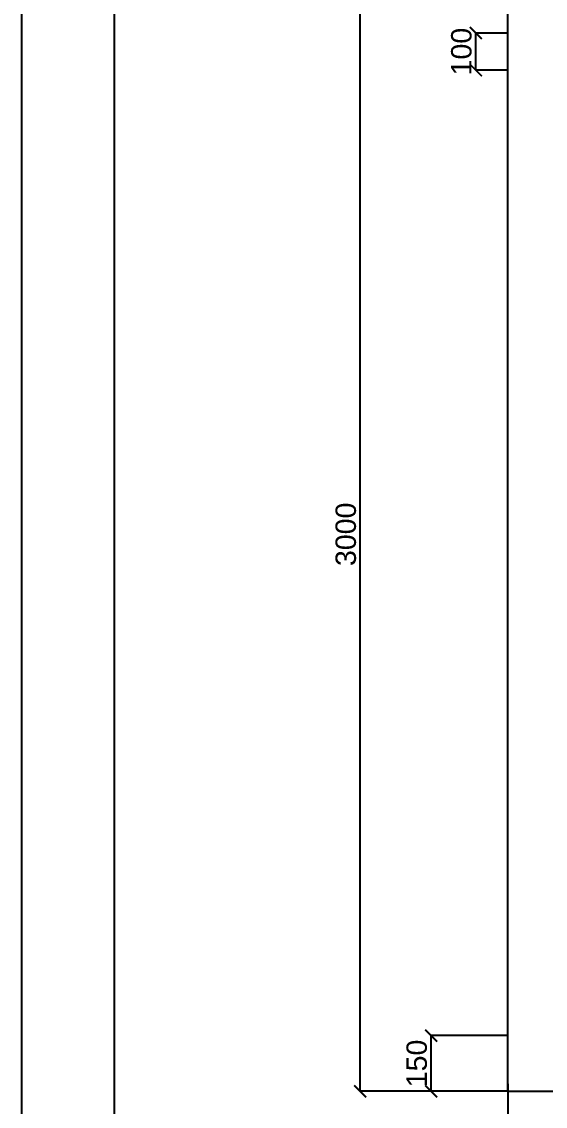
# Model space of a CAD drawing. Header units: millimetres. Extents: x -10849 to 51582, y -14593 to 28921.
# Drawn here: x 14229 to 15640, y -5600 to -2679 of the extents above; entities that cross this region are included whole.
import ezdxf

# ---------------------------------------------------------------- set-up
doc = ezdxf.new("R2010")
doc.units = ezdxf.units.MM
doc.styles.get("Standard").update_dxf_attribs({"font": 'arial.ttf'})
doc.dimstyles.new('ISO-25', dxfattribs={"dimtxt": 55, "dimasz": 32.5, "dimexe": 1.25, "dimexo": 0.625, "dimgap": 10.63, "dimtad": 1, "dimdec": 0, "dimtxsty": 'Standard', "dimblk": 'ARCHTICK', "dimcen": 2.5, "dimclrd": 40, "dimclre": 40, "dimclrt": 256, "dimadec": 0, "dimazin": 0, "dimtfac": 1, "dimtdec": 0, "dimtmove": 0, "dimatfit": 3, "dimldrblk": 'DOT', "dimfxl": 1, "dimarcsym": 0})

# ---------------------------------------------------------------- blocks, each defined once
blk = doc.blocks.new('_ArchTick')
at = {"color": 0, "linetype": 'ByBlock', "const_width": 0.15}
blk.add_lwpolyline([(-0.5, -0.5), (0.5, 0.5)], dxfattribs=at)
blk = doc.blocks.new('*D76')
at = {"color": 40, "lineweight": -2, "transparency": 16777216}
for p, q in [((15538.2, -5409.8), (15330.8, -5409.8)), ((15332.1, -5559.8), (15332.1, -5409.8)), ((15538.2, -5559.8), (15330.8, -5559.8))]:
    blk.add_line(p, q, dxfattribs=at)
at = {"layer": 'Defpoints', "color": 0, "transparency": 16777216}
for p in [(15332.1, -5409.8), (15538.9, -5409.8), (15538.9, -5559.8)]:
    blk.add_point(p, dxfattribs=at)
at = {"color": 40, "lineweight": -2, "transparency": 16777216, "xscale": 32.5, "yscale": 32.5, "zscale": 32.5}
for p, rotation in [((15332.1, -5409.8), 90), ((15332.1, -5559.8), 270)]:
    blk.add_blockref('_ArchTick', p, dxfattribs=dict(at, rotation=rotation))
at = {"transparency": 16777216, "insert": (15293.4, -5484.8), "char_height": 55, "attachment_point": 5, "rotation": 90}
blk.add_mtext('150', dxfattribs=at)
blk = doc.blocks.new('_Dot')
at = {"color": 0, "lineweight": -2}
blk.add_line((-0.5, 0), (-1, 0), dxfattribs=at)
at = {"color": 0, "const_width": 0.5}
blk.add_lwpolyline([(-0.25, 0, 1), (0.25, 0, 1)], format="xyb", close=True, dxfattribs=at)
blk = doc.blocks.new('*D77')
at = {"color": 40, "lineweight": -2, "transparency": 16777216}
for p, q in [((15538.2, -2559.8), (15139.8, -2559.8)), ((15141, -5559.8), (15141, -2559.8)), ((15538.2, -5559.8), (15139.8, -5559.8))]:
    blk.add_line(p, q, dxfattribs=at)
at = {"layer": 'Defpoints', "color": 0, "transparency": 16777216}
for p in [(15141, -2559.8), (15538.9, -2559.8), (15538.9, -5559.8)]:
    blk.add_point(p, dxfattribs=at)
at = {"color": 40, "lineweight": -2, "transparency": 16777216, "xscale": 32.5, "yscale": 32.5, "zscale": 32.5}
for p, rotation in [((15141, -2559.8), 90), ((15141, -5559.8), 270)]:
    blk.add_blockref('_ArchTick', p, dxfattribs=dict(at, rotation=rotation))
at = {"transparency": 16777216, "insert": (15102.3, -4059.8), "char_height": 55, "attachment_point": 5, "rotation": 90}
blk.add_mtext('3000', dxfattribs=at)
blk = doc.blocks.new('*D90')
at = {"color": 40, "lineweight": -2, "transparency": 16777216}
for p, q in [((15538.2, -2709.8), (15451.1, -2709.8)), ((15452.3, -2809.8), (15452.3, -2709.8)), ((15538.2, -2809.8), (15451.1, -2809.8))]:
    blk.add_line(p, q, dxfattribs=at)
at = {"layer": 'Defpoints', "color": 0, "transparency": 16777216}
for p in [(15452.3, -2709.8), (15538.9, -2709.8), (15538.9, -2809.8)]:
    blk.add_point(p, dxfattribs=at)
at = {"color": 40, "lineweight": -2, "transparency": 16777216, "xscale": 32.5, "yscale": 32.5, "zscale": 32.5}
for p, rotation in [((15452.3, -2709.8), 90), ((15452.3, -2809.8), 270)]:
    blk.add_blockref('_ArchTick', p, dxfattribs=dict(at, rotation=rotation))
at = {"transparency": 16777216, "insert": (15413.6, -2759.8), "char_height": 55, "attachment_point": 5, "rotation": 90}
blk.add_mtext('100', dxfattribs=at)
blk = doc.blocks.new('*D113')
at = {"color": 40, "lineweight": -2, "transparency": 16777216}
for p, q in [((15538.9, -5539.4), (15538.9, -6179.1)), ((24088.9, -5539.4), (24088.9, -6179.1)), ((15538.9, -6177.8), (24088.9, -6177.8))]:
    blk.add_line(p, q, dxfattribs=at)
at = {"layer": 'Defpoints', "color": 0, "transparency": 16777216}
for p in [(15538.9, -5538.8), (24088.9, -5538.8), (24088.9, -6177.8)]:
    blk.add_point(p, dxfattribs=at)
at = {"color": 40, "lineweight": -2, "transparency": 16777216, "xscale": 32.5, "yscale": 32.5, "zscale": 32.5, "rotation": 180}
blk.add_blockref('_ArchTick', (15538.9, -6177.8), dxfattribs=at)
at = {"color": 40, "lineweight": -2, "transparency": 16777216, "xscale": 32.5, "yscale": 32.5, "zscale": 32.5}
blk.add_blockref('_ArchTick', (24088.9, -6177.8), dxfattribs=at)
at = {"transparency": 16777216, "insert": (19813.9, -6139.1), "char_height": 55, "attachment_point": 5}
blk.add_mtext('8550', dxfattribs=at)

msp = doc.modelspace()

# ---------------------------------------------------------------- linework, layer by layer
for points in [[(25563, -7833.9), (14228.9, -7833.9), (14228.9, -1075), (25563, -1075)], [(15538.9, -5559.8), (15538.9, -2559.8)], [(15538.9, -5559.8), (24088.9, -5559.8)]]:
    msp.add_lwpolyline(points)
msp.add_lwpolyline([(14478.9, -1325), (25313, -1325), (25313, -7583.9), (14478.9, -7583.9)], close=True)

# ---------------------------------------------------------------- dimensions: what is measured, and where the dimension line sits
for base, p2, picture, middle in [((15141, -2559.8), (15538.9, -2559.8), '*D77', (15102.3, -4059.8)), ((15332.1, -5409.8), (15538.9, -5409.8), '*D76', (15293.4, -5484.8))]:
    dim = msp.add_linear_dim(base=base, p1=(15538.9, -5559.8), p2=p2, angle=90, dimstyle='ISO-25')
    dim.commit()
    dim.dimension.update_dxf_attribs({"geometry": picture, "text_midpoint": middle})
dim = msp.add_linear_dim(base=(15452.3, -2709.8), p1=(15538.9, -2809.8), p2=(15538.9, -2709.8), angle=90, dimstyle='ISO-25')
dim.commit()
dim.dimension.update_dxf_attribs({"geometry": '*D90', "text_midpoint": (15452.3, -2759.8), "dimtype": 160})
dim = msp.add_linear_dim(base=(24088.9, -6177.8), p1=(15538.9, -5538.8), p2=(24088.9, -5538.8), dimstyle='ISO-25')
dim.commit()
dim.dimension.update_dxf_attribs({"geometry": '*D113', "text_midpoint": (19813.9, -6139.1)})

doc.saveas('drawing.dxf')
